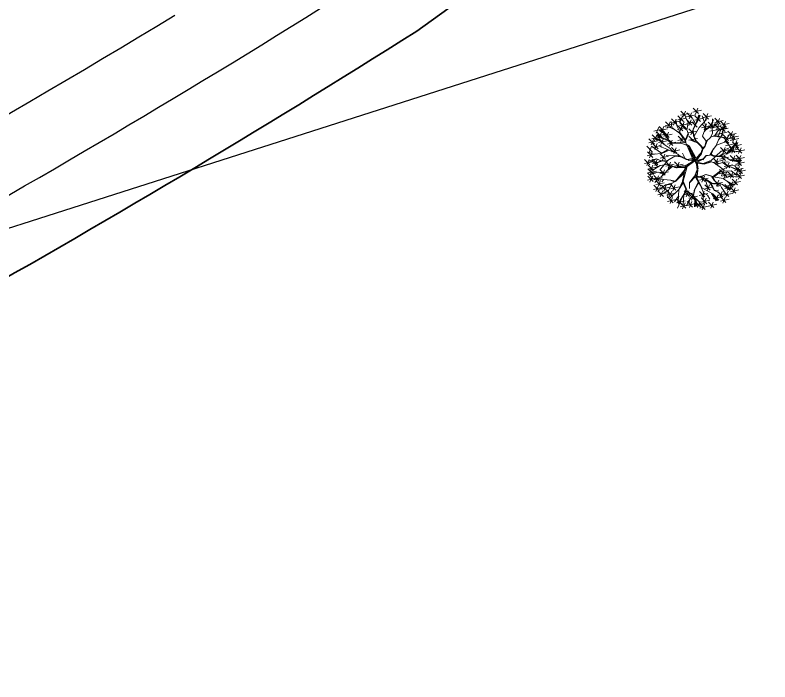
# Model space of a CAD drawing. Extents: x 2080 to 102394, y 2071 to 93424.
# Drawn here: x 84618 to 85389, y 82376 to 83057 of the extents above; entities that cross this region are included whole.
import ezdxf

# ---------------------------------------------------------------- set-up
doc = ezdxf.new("R2010")
doc.units = 0
doc.header["$LTSCALE"] = 20
doc.header["$MEASUREMENT"] = 0
for name, color, linetype, lineweight in [('division', 13, 'Continuous', 18), ('NEEM TREE', 84, 'Continuous', 5), ('tree', 60, 'Continuous', 0)]:
    doc.layers.add(name, color=color, linetype=linetype, lineweight=lineweight)
doc.layers.add('patta duplicate', color=230, linetype='Continuous', plot=False)
doc.layers.add('road', color=2, linetype='Continuous')

# ---------------------------------------------------------------- blocks, each defined once
blk = doc.blocks.new('TREE')
at = {"layer": 'tree', "linetype": 'ByBlock'}
for p, q in [((-0.273, 0.545), (-0.259, 0.653)), ((-0.205, 0.66), (-0.11, 0.584)), ((-0.205, 0.617), (-0.119, 0.642)), ((-0.172, 0.588), (-0.158, 0.695)), ((-0.135, 0.66), (-0.04, 0.584)), ((-0.135, 0.617), (-0.049, 0.642)), ((-0.103, 0.588), (-0.088, 0.695)), ((-0.089, 0.461), (-0.087, 0.635)), ((-0.055, 0.643), (-0.052, 0.59)), ((-0.047, 0.644), (-0.047, 0.611)), ((-0.042, 0.6), (-0.035, 0.643)), ((-0.033, 0.707), (0.062, 0.63)), ((-0.033, 0.664), (0.053, 0.689)), ((-0.03, 0.559), (-0.016, 0.666)), ((0.017, 0.613), (0.103, 0.638)), ((0.018, 0.656), (0.113, 0.579)), ((0.029, 0.592), (0.023, 0.645)), ((0.035, 0.641), (0.033, 0.588)), ((0.044, 0.637), (0.039, 0.586)), ((0.05, 0.583), (0.064, 0.691)), ((0.15, 0.552), (0.105, 0.639)), ((0.156, 0.556), (0.17, 0.664)), ((-0.47, 0.529), (-0.375, 0.452)), ((-0.437, 0.456), (-0.423, 0.564)), ((-0.362, 0.522), (-0.276, 0.546)), ((-0.361, 0.564), (-0.266, 0.488)), ((-0.329, 0.492), (-0.314, 0.599)), ((-0.306, 0.575), (-0.22, 0.6)), ((-0.29, 0.511), (-0.303, 0.57)), ((-0.224, 0.58), (-0.128, 0.503)), ((-0.224, 0.537), (-0.138, 0.562)), ((-0.207, 0.433), (-0.217, 0.605)), ((-0.191, 0.507), (-0.177, 0.615)), ((-0.118, 0.513), (-0.032, 0.538)), ((-0.117, 0.556), (-0.022, 0.479)), ((-0.085, 0.483), (-0.071, 0.591)), ((-0.063, 0.631), (0.032, 0.555)), ((-0.063, 0.588), (0.023, 0.613)), ((-0.052, 0.59), (-0.011, 0.48)), ((-0.005, 0.464), (-0.042, 0.6)), ((-0.003, 0.515), (0.083, 0.54)), ((-0.002, 0.558), (0.093, 0.481)), ((0.001, 0.473), (0.029, 0.592)), ((0.039, 0.586), (0.006, 0.477)), ((0.03, 0.485), (0.044, 0.593)), ((0.123, 0.629), (0.219, 0.552)), ((0.123, 0.586), (0.209, 0.611)), ((0.177, 0.413), (0.15, 0.552)), ((0.163, 0.545), (0.224, 0.6)), ((0.169, 0.409), (0.163, 0.545)), ((0.205, 0.587), (0.301, 0.511)), ((0.205, 0.544), (0.291, 0.569)), ((0.226, 0.503), (0.287, 0.569)), ((0.238, 0.515), (0.252, 0.622)), ((0.282, 0.487), (0.332, 0.535)), ((0.298, 0.543), (0.393, 0.466)), ((0.33, 0.47), (0.344, 0.578)), ((0.373, 0.553), (0.468, 0.477)), ((0.373, 0.511), (0.459, 0.535)), ((0.405, 0.481), (0.42, 0.589)), ((-0.51, 0.337), (-0.496, 0.444)), ((-0.501, 0.398), (-0.415, 0.423)), ((-0.5, 0.441), (-0.405, 0.364)), ((-0.47, 0.486), (-0.384, 0.511)), ((-0.468, 0.369), (-0.453, 0.476)), ((-0.314, 0.437), (-0.412, 0.488)), ((-0.314, 0.437), (-0.398, 0.504)), ((-0.398, 0.399), (-0.312, 0.424)), ((-0.397, 0.442), (-0.302, 0.366)), ((-0.388, 0.355), (-0.374, 0.462)), ((-0.365, 0.37), (-0.351, 0.477)), ((-0.295, 0.371), (-0.314, 0.437)), ((-0.206, 0.427), (-0.29, 0.511)), ((-0.241, 0.332), (-0.227, 0.439)), ((-0.12, 0.397), (-0.213, 0.432)), ((-0.108, 0.377), (-0.206, 0.427)), ((-0.14, 0.483), (-0.144, 0.522)), ((-0.112, 0.385), (-0.14, 0.483)), ((-0.081, 0.379), (-0.089, 0.461)), ((-0.059, 0.448), (0.036, 0.372)), ((-0.059, 0.406), (0.027, 0.43)), ((-0.026, 0.376), (-0.012, 0.483)), ((-0.009, 0.399), (-0.005, 0.464)), ((0, 0.398), (0.001, 0.473)), ((0.181, 0.406), (0.226, 0.503)), ((0.188, 0.422), (0.274, 0.447)), ((0.189, 0.465), (0.284, 0.388)), ((0.221, 0.392), (0.235, 0.5)), ((0.246, 0.432), (0.332, 0.456)), ((0.247, 0.474), (0.342, 0.398)), ((0.265, 0.373), (0.282, 0.487)), ((0.274, 0.368), (0.285, 0.482)), ((0.279, 0.402), (0.293, 0.509)), ((0.297, 0.5), (0.383, 0.525)), ((0.357, 0.405), (0.397, 0.482)), ((0.364, 0.344), (0.378, 0.451)), ((0.409, 0.429), (0.495, 0.453)), ((0.41, 0.471), (0.505, 0.395)), ((0.411, 0.316), (0.458, 0.439)), ((0.442, 0.399), (0.456, 0.507)), ((0.514, 0.402), (0.6, 0.427)), ((0.515, 0.445), (0.61, 0.369)), ((0.547, 0.373), (0.561, 0.48)), ((-0.624, 0.307), (-0.538, 0.332)), ((-0.623, 0.35), (-0.528, 0.273)), ((-0.591, 0.277), (-0.577, 0.385)), ((-0.561, 0.308), (-0.547, 0.415)), ((-0.543, 0.367), (-0.457, 0.391)), ((-0.542, 0.409), (-0.447, 0.333)), ((-0.532, 0.213), (-0.518, 0.32)), ((-0.449, 0.308), (-0.531, 0.364)), ((-0.48, 0.328), (-0.524, 0.371)), ((-0.475, 0.329), (-0.514, 0.378)), ((-0.452, 0.377), (-0.492, 0.415)), ((-0.354, 0.341), (-0.452, 0.377)), ((-0.295, 0.373), (-0.384, 0.406)), ((-0.284, 0.274), (-0.354, 0.341)), ((-0.252, 0.302), (-0.298, 0.373)), ((-0.233, 0.303), (-0.295, 0.371)), ((-0.274, 0.404), (-0.179, 0.328)), ((-0.274, 0.361), (-0.188, 0.386)), ((-0.123, 0.268), (-0.192, 0.36)), ((-0.075, 0.245), (-0.108, 0.377)), ((-0.106, 0.295), (-0.02, 0.319)), ((-0.105, 0.337), (-0.01, 0.261)), ((-0.095, 0.334), (-0.081, 0.379)), ((-0.083, 0.292), (-0.09, 0.349)), ((-0.073, 0.265), (-0.058, 0.372)), ((0.069, 0.306), (-0.009, 0.399)), ((0.07, 0.32), (0, 0.398)), ((0.106, 0.27), (0.07, 0.32)), ((0.075, 0.363), (0.171, 0.286)), ((0.075, 0.32), (0.161, 0.345)), ((0.108, 0.29), (0.122, 0.398)), ((0.141, 0.293), (0.169, 0.409)), ((0.143, 0.282), (0.177, 0.413)), ((0.235, 0.3), (0.267, 0.359)), ((0.267, 0.359), (0.357, 0.405)), ((0.282, 0.24), (0.296, 0.347)), ((0.331, 0.373), (0.417, 0.398)), ((0.332, 0.416), (0.427, 0.34)), ((0.387, 0.266), (0.402, 0.373)), ((0.412, 0.313), (0.536, 0.357)), ((0.426, 0.31), (0.537, 0.349)), ((0.542, 0.338), (0.432, 0.308)), ((0.444, 0.355), (0.539, 0.278)), ((0.444, 0.312), (0.53, 0.337)), ((0.477, 0.283), (0.491, 0.39)), ((0.576, 0.214), (0.59, 0.322)), ((-0.641, 0.132), (-0.626, 0.239)), ((-0.601, 0.221), (-0.506, 0.145)), ((-0.509, 0.25), (-0.584, 0.249)), ((-0.568, 0.149), (-0.554, 0.256)), ((-0.565, 0.242), (-0.479, 0.267)), ((-0.564, 0.285), (-0.469, 0.209)), ((-0.478, 0.18), (-0.563, 0.306)), ((-0.476, 0.233), (-0.509, 0.25)), ((-0.395, 0.219), (-0.476, 0.233)), ((-0.39, 0.223), (-0.449, 0.308)), ((-0.447, 0.273), (-0.351, 0.196)), ((-0.447, 0.23), (-0.361, 0.255)), ((-0.407, 0.225), (-0.445, 0.305)), ((-0.414, 0.2), (-0.4, 0.308)), ((-0.235, 0.3), (-0.39, 0.307)), ((-0.299, 0.218), (-0.39, 0.223)), ((-0.26, 0.197), (-0.339, 0.217)), ((-0.312, 0.273), (-0.217, 0.196)), ((-0.312, 0.23), (-0.227, 0.255)), ((-0.262, 0.214), (-0.299, 0.218)), ((-0.26, 0.236), (-0.284, 0.274)), ((-0.28, 0.2), (-0.265, 0.308)), ((-0.248, 0.16), (-0.262, 0.214)), ((-0.243, 0.166), (-0.26, 0.236)), ((-0.122, 0.26), (-0.233, 0.303)), ((-0.203, 0.106), (-0.189, 0.213)), ((-0.08, 0.211), (-0.122, 0.263)), ((-0.075, 0.181), (-0.122, 0.26)), ((-0.077, 0.189), (-0.075, 0.245)), ((0.002, 0.037), (0.098, 0.216)), ((0.092, 0.251), (0.069, 0.306)), ((0.097, 0.224), (0.092, 0.251)), ((0.098, 0.216), (0.099, 0.176)), ((0.106, 0.267), (0.141, 0.293)), ((0.106, 0.239), (0.143, 0.282)), ((0.111, 0.187), (0.106, 0.239)), ((0.146, 0.28), (0.235, 0.3)), ((0.233, 0.311), (0.147, 0.288)), ((0.171, 0.245), (0.266, 0.168)), ((0.219, 0.164), (0.188, 0.228)), ((0.188, 0.228), (0.219, 0.13)), ((0.203, 0.172), (0.217, 0.28)), ((0.219, 0.161), (0.256, 0.226)), ((0.23, 0.163), (0.264, 0.224)), ((0.249, 0.312), (0.344, 0.236)), ((0.249, 0.269), (0.335, 0.294)), ((0.258, 0.229), (0.331, 0.294)), ((0.264, 0.224), (0.401, 0.242)), ((0.331, 0.294), (0.411, 0.316)), ((0.343, 0.291), (0.426, 0.31)), ((0.401, 0.242), (0.545, 0.235)), ((0.418, 0.213), (0.513, 0.137)), ((0.451, 0.141), (0.465, 0.248)), ((0.482, 0.194), (0.552, 0.312)), ((0.543, 0.287), (0.638, 0.21)), ((0.543, 0.244), (0.629, 0.269)), ((0.545, 0.235), (0.583, 0.261)), ((-0.695, 0.109), (-0.6, 0.033)), ((-0.674, 0.161), (-0.588, 0.186)), ((-0.673, 0.204), (-0.578, 0.127)), ((-0.663, 0.037), (-0.649, 0.145)), ((-0.52, 0.114), (-0.622, 0.141)), ((-0.602, 0.121), (-0.507, 0.045)), ((-0.601, 0.179), (-0.515, 0.203)), ((-0.57, 0.049), (-0.556, 0.156)), ((-0.459, 0.055), (-0.523, 0.114)), ((-0.444, 0.06), (-0.52, 0.114)), ((-0.481, 0.182), (-0.517, 0.182)), ((-0.422, 0.097), (-0.478, 0.18)), ((-0.156, 0.05), (-0.248, 0.16)), ((-0.128, 0.063), (-0.243, 0.166)), ((-0.236, 0.178), (-0.14, 0.101)), ((-0.236, 0.135), (-0.15, 0.16)), ((-0.141, 0.058), (-0.223, 0.145)), ((-0.062, 0.105), (-0.077, 0.189)), ((-0.055, 0.145), (-0.076, 0.201)), ((-0.061, 0.128), (-0.023, 0.204)), ((-0.056, 0.1), (-0.061, 0.128)), ((0.016, 0.04), (0.088, 0.177)), ((0.088, 0.177), (0.038, 0.06)), ((0.099, 0.176), (0.043, 0.047)), ((0.044, 0.025), (0.111, 0.187)), ((0.21, 0.064), (0.221, 0.147)), ((0.217, 0.054), (0.23, 0.163)), ((0.311, 0.048), (0.336, 0.133)), ((0.336, 0.133), (0.424, 0.159)), ((0.403, 0.15), (0.428, 0.151)), ((0.418, 0.17), (0.504, 0.195)), ((0.424, 0.159), (0.482, 0.194)), ((0.424, 0.159), (0.503, 0.136)), ((0.428, 0.151), (0.498, 0.132)), ((0.492, 0.113), (0.578, 0.138)), ((0.493, 0.156), (0.588, 0.079)), ((0.496, 0.109), (0.591, 0.032)), ((0.503, 0.136), (0.618, 0.152)), ((0.507, 0.097), (0.612, 0.171)), ((0.525, 0.083), (0.539, 0.191)), ((0.558, 0.007), (0.572, 0.114)), ((0.572, 0.089), (0.628, 0.107)), ((0.592, 0.117), (0.687, 0.041)), ((0.624, 0.045), (0.638, 0.152)), ((-0.696, 0.067), (-0.61, 0.091)), ((-0.551, 0.034), (-0.643, -0.019)), ((-0.554, 0.036), (-0.634, 0.064)), ((-0.617, 0.009), (-0.522, -0.068)), ((-0.603, 0.078), (-0.517, 0.103)), ((-0.585, -0.064), (-0.571, 0.044)), ((-0.443, 0.057), (-0.551, 0.034)), ((-0.518, 0.024), (-0.423, -0.053)), ((-0.518, -0.019), (-0.433, 0.006)), ((-0.486, -0.048), (-0.471, 0.059)), ((-0.4, 0.037), (-0.443, 0.057)), ((-0.41, 0.046), (-0.425, 0.1)), ((-0.393, 0.041), (-0.422, 0.097)), ((-0.207, 0.033), (-0.4, 0.037)), ((-0.228, 0.012), (-0.389, 0.033)), ((-0.21, 0.018), (-0.329, -0.041)), ((-0.132, 0.037), (-0.324, -0.049)), ((-0.214, 0.023), (-0.282, 0.029)), ((-0.201, 0.034), (-0.21, 0.018)), ((-0.127, 0.055), (-0.201, 0.034)), ((-0.126, 0.049), (-0.197, 0.023)), ((0, 0), (-0.132, 0.037)), ((0, 0), (-0.126, 0.049)), ((-0.038, 0.025), (-0.118, 0.056)), ((-0.042, 0.069), (-0.062, 0.105)), ((-0.013, 0.029), (-0.058, 0.078)), ((0.006, 0.047), (-0.056, 0.1)), ((-0.003, 0.034), (-0.042, 0.069)), ((-0.005, 0.03), (-0.038, 0.025)), ((0, 0.003), (-0.026, -0.046)), ((-0.019, 0.017), (-0.002, 0.014)), ((0, 0.003), (-0.014, -0.047)), ((0.04, 0.032), (-0.005, 0.03)), ((-0.002, 0.014), (0.04, 0.032)), ((0, 0), (0.044, 0.025)), ((0, 0), (0.091, -0.073)), ((0, 0), (0.139, -0.009)), ((0.043, 0.047), (0.016, 0.04)), ((0.046, 0.011), (0.134, 0.001)), ((0.134, 0.001), (0.198, 0.023)), ((0.139, -0.009), (0.204, 0.018)), ((0.198, 0.023), (0.21, 0.064)), ((0.204, 0.018), (0.217, 0.054)), ((0.208, 0.013), (0.249, 0.015)), ((0.214, 0.023), (0.246, 0.017)), ((0.246, 0.017), (0.311, 0.048)), ((0.249, 0.015), (0.323, 0.041)), ((0.317, 0.046), (0.389, 0.033)), ((0.389, 0.033), (0.456, 0.05)), ((0.394, 0.036), (0.45, 0.001)), ((0.539, -0.18), (0.432, 0.012)), ((0.45, 0.001), (0.533, 0.007)), ((0.453, 0.094), (0.548, 0.017)), ((0.456, 0.05), (0.507, 0.095)), ((0.466, 0.002), (0.561, -0.075)), ((0.507, 0.095), (0.572, 0.089)), ((0.525, 0.036), (0.611, 0.061)), ((0.533, 0.007), (0.64, -0.062)), ((0.536, 0.007), (0.638, -0.031)), ((0.582, -0.077), (0.597, 0.031)), ((0.591, 0.075), (0.677, 0.099)), ((0.61, -0.014), (0.696, 0.011)), ((0.611, 0.029), (0.706, -0.047)), ((0.643, -0.043), (0.657, 0.064)), ((-0.682, -0.055), (-0.587, -0.131)), ((-0.682, -0.098), (-0.597, -0.073)), ((-0.65, -0.127), (-0.635, -0.02)), ((-0.454, -0.073), (-0.64, -0.051)), ((-0.618, -0.034), (-0.532, -0.009)), ((-0.454, -0.076), (-0.529, -0.128)), ((-0.334, -0.044), (-0.454, -0.076)), ((-0.342, -0.062), (-0.452, -0.073)), ((-0.324, -0.049), (-0.4, -0.184)), ((-0.329, -0.041), (-0.387, -0.146)), ((-0.078, -0.099), (-0.163, -0.13)), ((-0.069, -0.103), (-0.158, -0.138)), ((-0.026, -0.046), (-0.078, -0.099)), ((-0.014, -0.047), (-0.069, -0.103)), ((0.004, -0.038), (-0.063, -0.105)), ((0.079, -0.072), (-0.003, -0.031)), ((-0.003, -0.05), (0.044, -0.129)), ((0, -0.016), (0.079, -0.072)), ((0.007, -0.04), (0.046, -0.126)), ((0.022, -0.012), (0.134, -0.013)), ((0.078, -0.078), (0.151, -0.08)), ((0.091, -0.073), (0.155, -0.074)), ((0.151, -0.08), (0.196, -0.117)), ((0.155, -0.074), (0.169, -0.091)), ((0.169, -0.091), (0.199, -0.117)), ((0.2, -0.122), (0.28, -0.1)), ((0.291, -0.098), (0.201, -0.111)), ((0.28, -0.1), (0.361, -0.1)), ((0.355, -0.099), (0.432, -0.075)), ((0.361, -0.1), (0.461, -0.159)), ((0.432, -0.075), (0.535, -0.071)), ((0.451, -0.001), (0.547, -0.192)), ((0.466, -0.041), (0.552, -0.016)), ((0.498, -0.069), (0.584, -0.044)), ((0.499, -0.026), (0.594, -0.103)), ((0.514, -0.191), (0.529, -0.084)), ((0.55, -0.004), (0.645, -0.081)), ((0.55, -0.047), (0.636, -0.022)), ((0.634, -0.043), (0.557, -0.003)), ((0.595, -0.21), (0.609, -0.103)), ((-0.669, -0.223), (-0.583, -0.198)), ((-0.529, -0.128), (-0.626, -0.133)), ((-0.621, -0.164), (-0.525, -0.241)), ((-0.621, -0.207), (-0.535, -0.182)), ((-0.526, -0.13), (-0.611, -0.175)), ((-0.455, -0.168), (-0.611, -0.187)), ((-0.607, -0.197), (-0.556, -0.183)), ((-0.553, -0.188), (-0.605, -0.205)), ((-0.599, -0.312), (-0.585, -0.204)), ((-0.588, -0.237), (-0.574, -0.129)), ((-0.468, -0.173), (-0.583, -0.255)), ((-0.477, -0.172), (-0.553, -0.188)), ((-0.407, -0.172), (-0.477, -0.172)), ((-0.469, -0.176), (-0.374, -0.253)), ((-0.469, -0.219), (-0.384, -0.194)), ((-0.387, -0.146), (-0.455, -0.168)), ((-0.437, -0.248), (-0.422, -0.141)), ((-0.417, -0.165), (-0.398, -0.159)), ((-0.407, -0.172), (-0.4, -0.227)), ((-0.4, -0.184), (-0.39, -0.275)), ((-0.285, -0.131), (-0.347, -0.181)), ((-0.171, -0.129), (-0.285, -0.131)), ((-0.172, -0.14), (-0.282, -0.134)), ((-0.188, -0.191), (-0.235, -0.311)), ((-0.161, -0.155), (-0.227, -0.298)), ((-0.163, -0.13), (-0.188, -0.191)), ((-0.133, -0.136), (-0.161, -0.155)), ((-0.16, -0.164), (-0.132, -0.198)), ((-0.149, -0.159), (-0.079, -0.113)), ((-0.149, -0.159), (-0.133, -0.192)), ((-0.139, -0.291), (-0.125, -0.184)), ((-0.133, -0.192), (-0.055, -0.238)), ((-0.132, -0.198), (-0.107, -0.275)), ((-0.127, -0.208), (-0.055, -0.238)), ((0.129, -0.165), (0.041, -0.112)), ((0.044, -0.129), (0.133, -0.189)), ((0.046, -0.126), (0.13, -0.176)), ((0.13, -0.176), (0.158, -0.274)), ((0.132, -0.17), (0.336, -0.203)), ((0.172, -0.286), (0.187, -0.178)), ((0.199, -0.117), (0.211, -0.159)), ((0.211, -0.159), (0.258, -0.235)), ((0.216, -0.119), (0.216, -0.153)), ((0.216, -0.153), (0.259, -0.224)), ((0.323, -0.198), (0.418, -0.275)), ((0.336, -0.203), (0.433, -0.262)), ((0.355, -0.27), (0.37, -0.163)), ((0.429, -0.202), (0.524, -0.279)), ((0.461, -0.159), (0.582, -0.147)), ((0.461, -0.275), (0.475, -0.167)), ((0.488, -0.218), (0.503, -0.11)), ((0.528, -0.209), (0.623, -0.285)), ((0.547, -0.192), (0.592, -0.243)), ((0.554, -0.182), (0.649, -0.259)), ((0.554, -0.225), (0.639, -0.2)), ((0.562, -0.138), (0.658, -0.214)), ((0.562, -0.181), (0.648, -0.156)), ((0.582, -0.147), (0.612, -0.162)), ((-0.632, -0.239), (-0.536, -0.316)), ((-0.632, -0.282), (-0.546, -0.257)), ((-0.506, -0.281), (-0.565, -0.299)), ((-0.558, -0.304), (-0.462, -0.38)), ((-0.525, -0.376), (-0.511, -0.269)), ((-0.478, -0.282), (-0.508, -0.303)), ((-0.37, -0.277), (-0.506, -0.281)), ((-0.461, -0.26), (-0.365, -0.337)), ((-0.461, -0.303), (-0.375, -0.278)), ((-0.428, -0.333), (-0.414, -0.225)), ((-0.395, -0.276), (-0.417, -0.327)), ((-0.39, -0.275), (-0.409, -0.34)), ((-0.4, -0.227), (-0.395, -0.276)), ((-0.37, -0.277), (-0.303, -0.243)), ((-0.325, -0.247), (-0.37, -0.277)), ((-0.206, -0.219), (-0.325, -0.247)), ((-0.309, -0.422), (-0.295, -0.315)), ((-0.303, -0.243), (-0.21, -0.231)), ((-0.239, -0.305), (-0.279, -0.382)), ((-0.235, -0.311), (-0.207, -0.482)), ((-0.19, -0.422), (-0.175, -0.315)), ((-0.114, -0.27), (-0.177, -0.373)), ((-0.172, -0.262), (-0.086, -0.237)), ((-0.171, -0.219), (-0.076, -0.295)), ((-0.117, -0.218), (-0.106, -0.28)), ((-0.107, -0.275), (-0.112, -0.359)), ((-0.11, -0.295), (-0.106, -0.381)), ((-0.102, -0.288), (-0.096, -0.39)), ((-0.055, -0.238), (-0.018, -0.338)), ((-0.011, -0.334), (-0.049, -0.242)), ((0.14, -0.213), (0.235, -0.29)), ((0.14, -0.256), (0.226, -0.231)), ((0.145, -0.229), (0.153, -0.393)), ((0.158, -0.274), (0.224, -0.316)), ((0.226, -0.313), (0.278, -0.369)), ((0.235, -0.259), (0.331, -0.336)), ((0.235, -0.302), (0.321, -0.277)), ((0.258, -0.235), (0.307, -0.28)), ((0.259, -0.224), (0.326, -0.243)), ((0.268, -0.332), (0.282, -0.224)), ((0.309, -0.274), (0.269, -0.233)), ((0.269, -0.233), (0.328, -0.252)), ((0.307, -0.28), (0.318, -0.39)), ((0.322, -0.241), (0.408, -0.216)), ((0.326, -0.243), (0.348, -0.287)), ((0.348, -0.287), (0.422, -0.314)), ((0.35, -0.281), (0.568, -0.298)), ((0.392, -0.3), (0.558, -0.305)), ((0.405, -0.334), (0.491, -0.309)), ((0.406, -0.291), (0.501, -0.368)), ((0.422, -0.314), (0.489, -0.409)), ((0.438, -0.363), (0.453, -0.256)), ((0.488, -0.336), (0.574, -0.311)), ((0.489, -0.293), (0.584, -0.369)), ((0.5, -0.309), (0.586, -0.284)), ((0.521, -0.365), (0.535, -0.258)), ((0.528, -0.252), (0.613, -0.227)), ((-0.558, -0.347), (-0.472, -0.322)), ((-0.417, -0.327), (-0.504, -0.395)), ((-0.423, -0.345), (-0.497, -0.402)), ((-0.488, -0.392), (-0.392, -0.468)), ((-0.488, -0.435), (-0.402, -0.41)), ((-0.484, -0.411), (-0.423, -0.345)), ((-0.409, -0.34), (-0.482, -0.422)), ((-0.455, -0.464), (-0.441, -0.357)), ((-0.404, -0.341), (-0.422, -0.465)), ((-0.343, -0.421), (-0.396, -0.488)), ((-0.366, -0.501), (-0.351, -0.394)), ((-0.279, -0.382), (-0.343, -0.421)), ((-0.342, -0.35), (-0.247, -0.426)), ((-0.342, -0.393), (-0.256, -0.368)), ((-0.276, -0.387), (-0.268, -0.436)), ((-0.222, -0.35), (-0.127, -0.426)), ((-0.222, -0.392), (-0.137, -0.368)), ((-0.112, -0.359), (-0.155, -0.473)), ((-0.106, -0.381), (-0.152, -0.472)), ((-0.096, -0.39), (-0.033, -0.466)), ((-0.091, -0.412), (0.004, -0.489)), ((-0.019, -0.332), (-0.084, -0.48)), ((-0.059, -0.485), (-0.045, -0.377)), ((-0.049, -0.39), (-0.027, -0.322)), ((-0.018, -0.338), (0.05, -0.461)), ((-0.008, -0.336), (0.113, -0.369)), ((-0.008, -0.35), (0.116, -0.374)), ((0.07, -0.421), (0.156, -0.396)), ((0.071, -0.378), (0.166, -0.455)), ((0.101, -0.498), (0.115, -0.391)), ((0.103, -0.45), (0.117, -0.343)), ((0.113, -0.369), (0.15, -0.424)), ((0.118, -0.365), (0.26, -0.428)), ((0.191, -0.413), (0.277, -0.388)), ((0.192, -0.37), (0.287, -0.447)), ((0.224, -0.316), (0.223, -0.378)), ((0.223, -0.378), (0.261, -0.503)), ((0.224, -0.442), (0.238, -0.335)), ((0.317, -0.417), (0.403, -0.392)), ((0.318, -0.374), (0.413, -0.451)), ((0.318, -0.39), (0.376, -0.506)), ((0.401, -0.488), (0.324, -0.398)), ((0.35, -0.446), (0.364, -0.339)), ((0.404, -0.509), (0.418, -0.401)), ((0.459, -0.372), (0.554, -0.449)), ((0.459, -0.415), (0.545, -0.39)), ((0.492, -0.444), (0.506, -0.337)), ((-0.475, -0.506), (-0.389, -0.482)), ((-0.474, -0.464), (-0.379, -0.54)), ((-0.442, -0.536), (-0.428, -0.429)), ((-0.399, -0.472), (-0.313, -0.447)), ((-0.398, -0.429), (-0.303, -0.505)), ((-0.347, -0.614), (-0.333, -0.506)), ((-0.268, -0.436), (-0.288, -0.496)), ((-0.213, -0.463), (-0.252, -0.579)), ((-0.209, -0.482), (-0.24, -0.585)), ((-0.207, -0.482), (-0.235, -0.596)), ((-0.222, -0.602), (-0.208, -0.495)), ((-0.155, -0.473), (-0.142, -0.549)), ((-0.152, -0.475), (-0.115, -0.511)), ((-0.152, -0.618), (-0.138, -0.511)), ((-0.092, -0.455), (-0.006, -0.43)), ((-0.063, -0.521), (-0.092, -0.63)), ((-0.034, -0.463), (-0.063, -0.521)), ((-0.033, -0.466), (-0.018, -0.508)), ((-0.018, -0.508), (-0.018, -0.637)), ((0.05, -0.461), (0.132, -0.517)), ((0.051, -0.469), (0.065, -0.634)), ((0.074, -0.635), (0.052, -0.477)), ((0.068, -0.426), (0.164, -0.502)), ((0.068, -0.469), (0.154, -0.444)), ((0.12, -0.496), (0.216, -0.573)), ((0.12, -0.539), (0.206, -0.514)), ((0.132, -0.517), (0.198, -0.609)), ((0.15, -0.424), (0.207, -0.482)), ((0.153, -0.568), (0.167, -0.461)), ((0.207, -0.482), (0.209, -0.59)), ((0.24, -0.517), (0.335, -0.593)), ((0.247, -0.45), (0.265, -0.545)), ((0.26, -0.428), (0.35, -0.533)), ((0.261, -0.503), (0.292, -0.568)), ((0.272, -0.589), (0.286, -0.482)), ((0.277, -0.631), (0.291, -0.524)), ((0.319, -0.476), (0.415, -0.553)), ((0.319, -0.519), (0.405, -0.494)), ((0.352, -0.548), (0.366, -0.441)), ((0.391, -0.495), (0.362, -0.453)), ((0.362, -0.453), (0.382, -0.505)), ((0.371, -0.479), (0.457, -0.454)), ((0.372, -0.436), (0.467, -0.513)), ((-0.38, -0.584), (-0.294, -0.559)), ((-0.379, -0.541), (-0.284, -0.618)), ((-0.255, -0.573), (-0.169, -0.548)), ((-0.254, -0.53), (-0.159, -0.607)), ((-0.219, -0.63), (-0.123, -0.707)), ((-0.186, -0.702), (-0.172, -0.595)), ((-0.185, -0.589), (-0.099, -0.564)), ((-0.184, -0.546), (-0.089, -0.622)), ((-0.142, -0.549), (-0.158, -0.619)), ((-0.128, -0.611), (-0.033, -0.688)), ((-0.128, -0.654), (-0.043, -0.629)), ((-0.096, -0.683), (-0.081, -0.576)), ((-0.046, -0.61), (0.04, -0.585)), ((-0.045, -0.567), (0.05, -0.644)), ((-0.017, -0.547), (0.01, -0.641)), ((-0.013, -0.64), (0.001, -0.532)), ((-0.002, -0.637), (-0.013, -0.583)), ((0.004, -0.728), (0.018, -0.621)), ((0.01, -0.616), (0.096, -0.591)), ((0.011, -0.573), (0.106, -0.649)), ((0.043, -0.645), (0.057, -0.538)), ((0.077, -0.644), (0.163, -0.62)), ((0.078, -0.602), (0.173, -0.678)), ((0.11, -0.674), (0.125, -0.567)), ((0.178, -0.59), (0.274, -0.666)), ((0.178, -0.633), (0.264, -0.608)), ((0.211, -0.662), (0.225, -0.555)), ((0.239, -0.56), (0.325, -0.535)), ((0.244, -0.559), (0.339, -0.635)), ((0.244, -0.602), (0.33, -0.577)), ((0.266, -0.53), (0.284, -0.575)), ((-0.219, -0.673), (-0.133, -0.648)), ((-0.029, -0.656), (0.067, -0.732)), ((-0.029, -0.698), (0.057, -0.674))]:
    blk.add_line(p, q, dxfattribs=at)

msp = doc.modelspace()

# ---------------------------------------------------------------- linework, layer by layer
at = {"linetype": 'Continuous', "ltscale": 0.5}
for radius, start, end in [(10200.491, 296.0273387, 302.3634633), (10128.491, 297.3274929, 301.2331658)]:
    msp.add_arc((79529.818, 91717.301), radius, start, end, dxfattribs=at)
at = {"layer": 'division', "lineweight": 35, "ltscale": 0.25}
msp.add_line((85028.562, 83040.441), (85430.347, 83329.836), dxfattribs=at)
msp.add_arc((79529.818, 91717.301), 10272.491, 296.0273387, 302.3634633, dxfattribs=at)
at = {"layer": 'patta duplicate', "ltscale": 0.5}
msp.add_lwpolyline([(88450.657, 84067.151), (84127.797, 82684.315), (83540.963, 80377.169), (84337.551, 80292.694), (84338.201, 79890.512), (77189.571, 82827.244), (75365.053, 80162.878), (84737.949, 76793.335), (86791.228, 77204.942), (89065.024, 78174.595), (89006.283, 79510.343), (88948.024, 81170.116), (88450.657, 84067.151)], dxfattribs=at)
at = {"layer": 'road', "linetype": 'Continuous', "ltscale": 0.5}
for centre, radius, start, end in [((87795.356, 78398.564), 6067.118, 121.4983279, 130.7164392), ((86585.225, 80503.814, 0.1), 2189.51, 110.931783, 161.107381)]:
    msp.add_arc(centre, radius, start, end, dxfattribs=at)

# ---------------------------------------------------------------- block references
at = {"layer": 'NEEM TREE', "linetype": 'Continuous', "extrusion": (0.00224, -0.003541, 0.999991), "xscale": 73.11276026363164, "yscale": 73.11276026364666, "zscale": 73.11276026364624, "rotation": 51.50199717107597}
msp.add_blockref('TREE', (85312.629, 82908.129, -102.443), dxfattribs=at)

doc.saveas('drawing.dxf')
